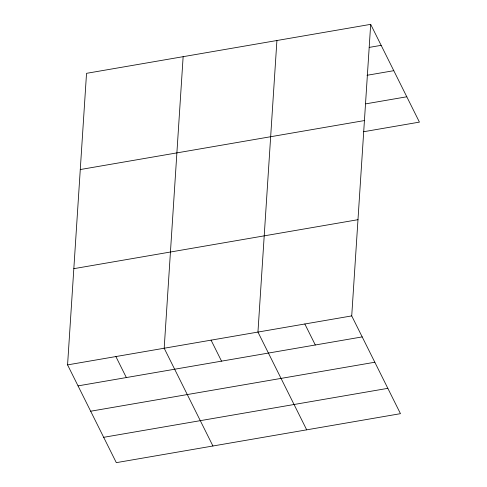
<?xml version="1.0" encoding="UTF-8"?>
<svg xmlns="http://www.w3.org/2000/svg" width="487" height="487" viewBox="0 0 487 487"><rect width="100%" height="100%" fill="white"/><g stroke="black" fill="none" stroke-linecap="round" stroke-linejoin="round"><path stroke-width="0.73" d="M370.686 24.35L351.724 315.905L400.466 413.67L116.314 462.65L67.571 364.885L86.534 73.33L370.686 24.35L419.429 122.115L363.612 131.733M183.142 56.675L164.186 348.235L212.929 445.995M276.914 40.512L257.952 332.067L306.694 429.832M369.243 47.397L381.151 45.346M366.991 75.296L393.782 70.682M365.865 103.834L406.797 96.779M80.276 169.543L364.428 120.563M73.829 268.672L357.982 219.692M67.571 364.885L351.724 315.905M78.042 385.881L362.194 336.907M90.673 411.217L374.82 362.237M103.688 437.314L387.835 388.34M304.838 323.989L315.308 344.985M211.066 340.151L221.536 361.147M115.876 356.557L126.346 377.559"/></g></svg>
